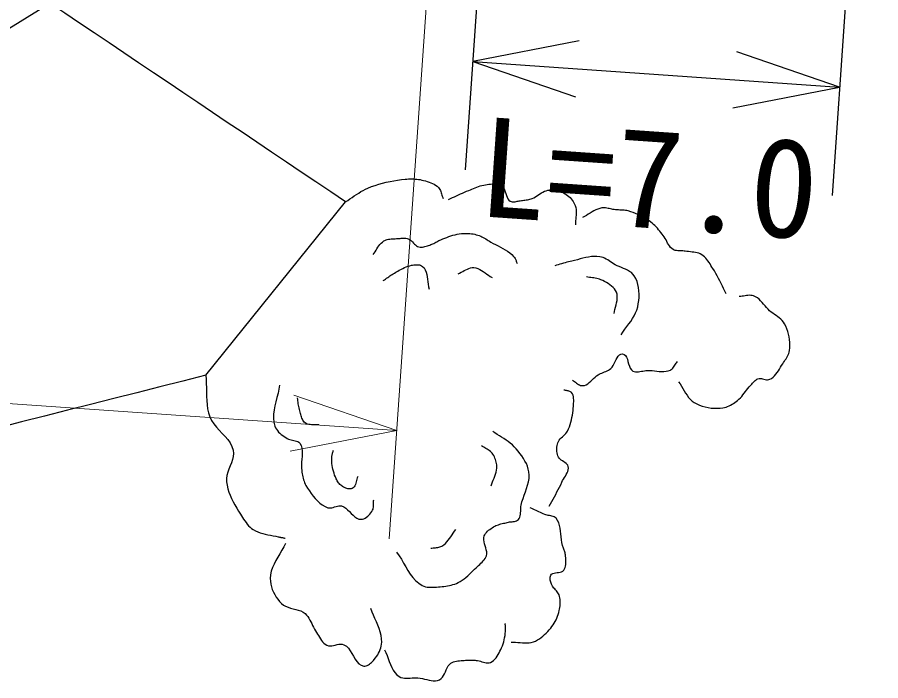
# Model space of a CAD drawing. Units: millimetres, scale not verified. Extents: x 40000 to 680000, y 20000 to 380000.
# Drawn here: x 374358 to 390254, y 248119 to 260342 of the extents above; entities that cross this region are included whole.
import ezdxf
from ezdxf.enums import TextEntityAlignment as Align

# ---------------------------------------------------------------- set-up
doc = ezdxf.new("R2010")
doc.units = ezdxf.units.MM
doc.header["$LTSCALE"] = 1000
for name, color, linetype, lineweight in [('S-BGD', 7, 'Continuous', 25), ('S-STR-HTXT', 7, 'Continuous', 13), ('S-STR-STRC', 7, 'Continuous', 25)]:
    doc.layers.add(name, color=color, linetype=linetype, lineweight=lineweight)
doc.styles.add('@ＭＳ ゴシック', font='')
doc.styles.get('@ＭＳ ゴシック').set_extended_font_data('@MS Gothic')

msp = doc.modelspace()

# ---------------------------------------------------------------- linework, layer by layer
at = {"layer": 'S-BGD'}
for p, q in [((390254, 269919), (389358, 257059)), ((383376, 268622), (382603, 257529)), ((370602, 257914), (374959, 260601)), ((377829, 253747), (380401, 256941))]:
    msp.add_line(p, q, dxfattribs=at)
for points in [[(380401, 256941), (380129, 257124), (379857, 257307), (379585, 257490), (379313, 257673), (379041, 257856), (378768, 258039), (378496, 258222), (378224, 258405), (377952, 258588), (377680, 258771), (377408, 258954), (377136, 259137), (376864, 259320), (376592, 259503), (376320, 259686), (376047, 259869), (375775, 260052), (375503, 260235), (375231, 260418), (374959, 260601)], [(380401, 256941), (380442, 256967), (380482, 256994), (380523, 257022), (380563, 257049), (380603, 257077), (380643, 257104), (380685, 257129), (380726, 257153), (380769, 257175), (380813, 257195), (380879, 257221), (380946, 257245), (381013, 257266), (381081, 257286), (381150, 257303), (381220, 257318), (381289, 257331), (381359, 257343), (381430, 257352), (381500, 257359), (381531, 257362), (381561, 257363), (381592, 257364), (381623, 257365), (381654, 257364), (381685, 257362), (381716, 257359), (381746, 257355), (381777, 257350), (381807, 257343), (381839, 257335), (381873, 257327), (381906, 257317), (381938, 257306), (381971, 257294), (382002, 257281), (382032, 257265), (382060, 257248), (382087, 257228), (382112, 257206), (382126, 257189), (382138, 257171), (382148, 257151), (382156, 257131), (382163, 257110), (382170, 257088), (382176, 257066), (382183, 257045), (382190, 257023), (382198, 257003)], [(382298, 256985), (382335, 257002), (382372, 257019), (382409, 257036), (382446, 257053), (382483, 257070), (382520, 257087), (382557, 257104), (382594, 257120), (382631, 257136), (382669, 257151), (382699, 257163), (382729, 257176), (382759, 257189), (382790, 257201), (382820, 257213), (382851, 257225), (382882, 257235), (382913, 257244), (382945, 257251), (382977, 257257), (383007, 257261), (383037, 257265), (383068, 257269), (383099, 257271), (383130, 257272), (383160, 257271), (383190, 257268), (383219, 257262), (383246, 257252), (383272, 257239), (383297, 257218), (383315, 257192), (383330, 257161), (383342, 257128), (383352, 257094), (383363, 257060), (383375, 257027), (383390, 256997), (383409, 256972), (383434, 256953), (383451, 256946), (383468, 256942), (383485, 256941), (383504, 256942), (383522, 256944), (383541, 256948), (383560, 256952), (383578, 256956), (383597, 256959), (383615, 256962), (383638, 256965), (383660, 256968), (383683, 256970), (383705, 256973), (383728, 256977), (383750, 256981), (383773, 256985), (383795, 256991), (383817, 256997), (383838, 257004), (383868, 257016), (383897, 257031), (383925, 257049), (383953, 257068), (383980, 257086), (384008, 257105), (384036, 257122), (384065, 257136), (384095, 257147), (384126, 257154), (384158, 257158), (384191, 257159), (384224, 257158), (384256, 257154), (384289, 257149), (384321, 257141), (384353, 257132), (384384, 257120), (384413, 257107), (384442, 257091), (384466, 257076), (384490, 257058), (384512, 257039), (384534, 257019), (384554, 256997), (384572, 256973), (384589, 256949), (384604, 256924), (384617, 256898), (384628, 256871), (384638, 256838), (384645, 256803), (384647, 256769), (384647, 256733), (384646, 256698), (384643, 256662), (384639, 256626), (384636, 256590), (384634, 256555), (384633, 256519)], [(387409, 255249), (387385, 255295), (387361, 255342), (387338, 255390), (387315, 255437), (387292, 255484), (387268, 255531), (387244, 255578), (387219, 255624), (387192, 255669), (387164, 255714), (387146, 255741), (387129, 255769), (387111, 255798), (387093, 255826), (387074, 255853), (387054, 255879), (387033, 255904), (387010, 255928), (386986, 255949), (386959, 255967), (386932, 255982), (386904, 255993), (386874, 256002), (386844, 256008), (386812, 256013), (386781, 256017), (386749, 256020), (386718, 256024), (386686, 256027), (386655, 256032), (386633, 256035), (386610, 256037), (386586, 256037), (386563, 256037), (386539, 256038), (386516, 256039), (386494, 256042), (386472, 256046), (386451, 256053), (386431, 256063), (386406, 256082), (386384, 256103), (386365, 256128), (386347, 256154), (386331, 256182), (386316, 256211), (386301, 256240), (386285, 256268), (386268, 256296), (386249, 256321), (386228, 256348), (386207, 256374), (386186, 256401), (386164, 256428), (386142, 256454), (386120, 256479), (386097, 256504), (386072, 256527), (386047, 256549), (386021, 256570), (385983, 256597), (385945, 256623), (385905, 256647), (385864, 256670), (385823, 256691), (385781, 256710), (385738, 256728), (385695, 256745), (385651, 256760), (385607, 256773), (385581, 256779), (385556, 256784), (385530, 256787), (385504, 256789), (385478, 256790), (385451, 256791), (385425, 256792), (385399, 256794), (385373, 256795), (385347, 256798), (385324, 256801), (385302, 256805), (385279, 256811), (385257, 256816), (385234, 256821), (385212, 256826), (385189, 256829), (385167, 256831), (385145, 256831), (385122, 256829), (385084, 256820), (385046, 256808), (385010, 256793), (384975, 256775), (384940, 256755), (384905, 256734), (384871, 256713), (384836, 256692), (384801, 256672), (384766, 256653)], [(380909, 255969), (380927, 255995), (380945, 256022), (380963, 256050), (380980, 256078), (380997, 256105), (381015, 256132), (381035, 256157), (381056, 256180), (381079, 256201), (381105, 256220), (381125, 256231), (381147, 256239), (381170, 256246), (381194, 256251), (381218, 256254), (381242, 256257), (381266, 256258), (381291, 256260), (381315, 256261), (381339, 256263), (381360, 256265), (381382, 256267), (381404, 256269), (381426, 256271), (381448, 256273), (381469, 256273), (381491, 256272), (381512, 256270), (381533, 256266), (381553, 256260), (381576, 256250), (381596, 256236), (381616, 256220), (381634, 256202), (381652, 256183), (381670, 256164), (381689, 256147), (381708, 256132), (381729, 256120), (381752, 256112), (381774, 256108), (381796, 256107), (381819, 256108), (381841, 256112), (381863, 256117), (381886, 256123), (381908, 256130), (381930, 256138), (381951, 256145), (381973, 256153), (381992, 256160), (382011, 256168), (382029, 256177), (382047, 256187), (382065, 256197), (382083, 256207), (382100, 256217), (382118, 256227), (382137, 256236), (382156, 256244), (382192, 256258), (382229, 256273), (382267, 256287), (382304, 256301), (382342, 256313), (382379, 256325), (382418, 256336), (382456, 256345), (382495, 256352), (382534, 256357), (382565, 256359), (382595, 256360), (382626, 256360), (382657, 256359), (382688, 256357), (382719, 256353), (382749, 256349), (382779, 256343), (382809, 256336), (382839, 256328), (382864, 256319), (382889, 256309), (382913, 256297), (382937, 256285), (382961, 256271), (382984, 256257), (383007, 256243), (383030, 256229), (383053, 256214), (383077, 256201), (383120, 256176), (383164, 256153), (383209, 256130), (383254, 256107), (383298, 256083), (383342, 256058), (383383, 256031), (383424, 256003), (383461, 255971), (383496, 255936), (383506, 255925), (383514, 255913), (383521, 255900), (383528, 255887), (383534, 255874), (383540, 255860), (383545, 255847), (383551, 255833), (383557, 255819), (383563, 255806)], [(385476, 254492), (385508, 254543), (385543, 254593), (385579, 254642), (385615, 254691), (385651, 254740), (385684, 254790), (385715, 254841), (385742, 254894), (385764, 254948), (385780, 255005), (385791, 255063), (385799, 255122), (385804, 255181), (385806, 255242), (385803, 255302), (385796, 255361), (385784, 255419), (385768, 255475), (385745, 255528), (385717, 255578), (385692, 255610), (385663, 255637), (385631, 255661), (385595, 255681), (385558, 255699), (385519, 255716), (385479, 255732), (385440, 255748), (385402, 255765), (385365, 255784), (385337, 255800), (385310, 255817), (385282, 255835), (385255, 255853), (385227, 255870), (385199, 255887), (385171, 255901), (385142, 255914), (385112, 255924), (385081, 255931), (385029, 255936), (384978, 255937), (384927, 255933), (384875, 255925), (384824, 255915), (384772, 255902), (384721, 255889), (384670, 255875), (384619, 255862), (384568, 255850), (384536, 255843), (384505, 255835), (384474, 255827), (384443, 255818), (384411, 255809), (384380, 255800), (384349, 255791), (384318, 255781), (384287, 255772), (384256, 255763)], [(381097, 255491), (381117, 255505), (381137, 255519), (381157, 255533), (381177, 255547), (381197, 255562), (381217, 255576), (381238, 255590), (381258, 255603), (381279, 255616), (381300, 255628), (381330, 255646), (381361, 255663), (381391, 255681), (381422, 255698), (381453, 255714), (381484, 255730), (381516, 255743), (381549, 255755), (381582, 255765), (381615, 255772), (381636, 255776), (381657, 255779), (381679, 255781), (381701, 255783), (381723, 255783), (381744, 255782), (381764, 255779), (381784, 255773), (381802, 255764), (381819, 255753), (381848, 255723), (381870, 255687), (381887, 255648), (381898, 255605), (381906, 255561), (381912, 255515), (381917, 255468), (381922, 255422), (381929, 255377), (381940, 255333)], [(382472, 255618), (382501, 255630), (382530, 255644), (382558, 255659), (382587, 255675), (382616, 255690), (382645, 255704), (382674, 255715), (382704, 255724), (382734, 255729), (382765, 255729), (382802, 255724), (382837, 255713), (382871, 255698), (382904, 255679), (382937, 255658), (382969, 255636), (383001, 255612), (383033, 255590), (383065, 255568), (383098, 255548)], [(385347, 254882), (385353, 254922), (385361, 254961), (385371, 255002), (385382, 255042), (385391, 255082), (385399, 255122), (385404, 255161), (385404, 255200), (385399, 255238), (385388, 255275), (385372, 255307), (385351, 255337), (385327, 255365), (385299, 255391), (385269, 255414), (385238, 255436), (385204, 255455), (385170, 255474), (385136, 255491), (385102, 255507), (385077, 255517), (385052, 255525), (385026, 255532), (384999, 255536), (384972, 255540), (384945, 255543), (384917, 255546), (384890, 255549), (384863, 255553), (384836, 255557)], [(386531, 253627), (386559, 253588), (386585, 253546), (386610, 253504), (386635, 253461), (386661, 253419), (386688, 253378), (386716, 253340), (386748, 253304), (386782, 253271), (386821, 253244), (386868, 253218), (386917, 253195), (386969, 253177), (387022, 253162), (387076, 253151), (387131, 253143), (387186, 253139), (387241, 253139), (387295, 253141), (387349, 253147), (387378, 253153), (387407, 253161), (387435, 253171), (387463, 253183), (387490, 253197), (387516, 253212), (387542, 253229), (387567, 253246), (387592, 253264), (387616, 253282), (387644, 253306), (387670, 253331), (387694, 253358), (387717, 253386), (387740, 253415), (387762, 253445), (387785, 253474), (387808, 253503), (387831, 253531), (387856, 253558), (387869, 253571), (387881, 253585), (387893, 253599), (387906, 253613), (387918, 253627), (387931, 253640), (387945, 253652), (387960, 253663), (387975, 253673), (387991, 253680), (388013, 253685), (388034, 253686), (388057, 253684), (388079, 253679), (388102, 253674), (388125, 253669), (388148, 253665), (388170, 253664), (388191, 253666), (388212, 253672), (388244, 253690), (388273, 253712), (388300, 253737), (388325, 253765), (388348, 253796), (388369, 253828), (388390, 253861), (388410, 253895), (388430, 253928), (388450, 253959), (388465, 253982), (388481, 254005), (388497, 254028), (388512, 254051), (388526, 254075), (388540, 254099), (388552, 254124), (388562, 254149), (388570, 254175), (388575, 254201), (388581, 254251), (388583, 254302), (388582, 254353), (388577, 254405), (388570, 254456), (388559, 254506), (388544, 254555), (388527, 254604), (388507, 254650), (388483, 254695), (388464, 254725), (388440, 254753), (388414, 254778), (388386, 254802), (388357, 254824), (388327, 254846), (388296, 254867), (388266, 254889), (388236, 254912), (388208, 254935), (388179, 254963), (388151, 254994), (388124, 255025), (388098, 255057), (388071, 255088), (388043, 255118), (388014, 255146), (387983, 255171), (387950, 255192), (387914, 255209), (387889, 255216), (387863, 255219), (387837, 255220), (387810, 255219), (387784, 255215), (387757, 255211), (387730, 255206), (387703, 255202), (387676, 255198), (387649, 255196)], [(384582, 253654), (384600, 253643), (384619, 253631), (384637, 253618), (384655, 253604), (384673, 253591), (384691, 253579), (384710, 253569), (384729, 253561), (384749, 253556), (384770, 253556), (384803, 253561), (384833, 253573), (384862, 253591), (384889, 253612), (384916, 253635), (384942, 253661), (384967, 253686), (384994, 253711), (385021, 253734), (385049, 253753), (385072, 253766), (385096, 253777), (385120, 253788), (385144, 253798), (385169, 253808), (385193, 253818), (385217, 253829), (385240, 253841), (385262, 253854), (385283, 253870), (385308, 253895), (385329, 253926), (385348, 253962), (385365, 253999), (385382, 254035), (385400, 254069), (385419, 254099), (385442, 254122), (385468, 254137), (385500, 254141), (385532, 254131), (385557, 254110), (385575, 254080), (385590, 254043), (385601, 254001), (385613, 253958), (385626, 253917), (385642, 253878), (385664, 253847), (385692, 253824), (385716, 253814), (385741, 253809), (385767, 253808), (385794, 253810), (385821, 253814), (385848, 253819), (385876, 253825), (385903, 253830), (385931, 253835), (385957, 253837), (386000, 253836), (386044, 253833), (386087, 253828), (386131, 253823), (386175, 253818), (386218, 253815), (386261, 253815), (386302, 253819), (386343, 253828), (386382, 253843), (386399, 253853), (386414, 253865), (386428, 253880), (386441, 253896), (386453, 253913), (386464, 253931), (386475, 253949), (386486, 253967), (386498, 253984), (386510, 254000)], [(377829, 253747), (377405, 253639), (376981, 253532), (376557, 253424), (376133, 253317), (375709, 253209), (375285, 253102), (374861, 252994), (374437, 252886), (374014, 252779)], [(377829, 253747), (377835, 253669), (377837, 253592), (377839, 253513), (377840, 253435), (377841, 253357), (377845, 253280), (377852, 253203), (377863, 253127), (377879, 253052), (377902, 252979), (377934, 252912), (377975, 252849), (378024, 252790), (378077, 252733), (378131, 252676), (378184, 252620), (378234, 252562), (378276, 252501), (378310, 252436), (378332, 252366), (378338, 252308), (378333, 252250), (378319, 252192), (378300, 252134), (378278, 252076), (378255, 252018), (378235, 251960), (378218, 251902), (378209, 251843), (378209, 251784), (378219, 251720), (378233, 251657), (378253, 251595), (378276, 251535), (378303, 251475), (378333, 251416), (378365, 251358), (378398, 251300), (378432, 251244), (378466, 251188), (378485, 251156), (378505, 251125), (378525, 251093), (378547, 251062), (378569, 251032), (378592, 251003), (378617, 250975), (378643, 250949), (378671, 250925), (378701, 250904), (378742, 250880), (378785, 250860), (378830, 250843), (378877, 250830), (378924, 250818), (378972, 250808), (379020, 250799), (379068, 250791), (379116, 250781), (379163, 250771), (379176, 250768), (379188, 250765), (379201, 250762), (379213, 250760), (379226, 250757), (379239, 250755), (379251, 250753), (379264, 250750), (379277, 250748), (379289, 250745)], [(379187, 253567), (379175, 253491), (379158, 253414), (379139, 253337), (379119, 253260), (379101, 253183), (379085, 253107), (379076, 253031), (379073, 252956), (379080, 252882), (379099, 252809), (379112, 252779), (379128, 252752), (379147, 252726), (379168, 252701), (379192, 252678), (379218, 252657), (379244, 252636), (379272, 252617), (379300, 252598), (379327, 252580), (379349, 252569), (379373, 252561), (379398, 252555), (379423, 252550), (379449, 252545), (379475, 252540), (379499, 252533), (379521, 252524), (379540, 252512), (379557, 252494), (379582, 252452), (379597, 252406), (379604, 252357), (379605, 252306), (379602, 252253), (379597, 252199), (379592, 252145), (379588, 252092), (379588, 252039), (379594, 251988), (379599, 251960), (379604, 251932), (379609, 251904), (379615, 251876), (379622, 251848), (379629, 251821), (379638, 251794), (379648, 251768), (379659, 251742), (379673, 251717), (379703, 251667), (379735, 251617), (379768, 251568), (379805, 251519), (379843, 251474), (379884, 251431), (379928, 251392), (379974, 251358), (380024, 251330), (380077, 251307), (380101, 251302), (380126, 251302), (380151, 251306), (380176, 251312), (380201, 251321), (380227, 251329), (380252, 251336), (380278, 251341), (380303, 251343), (380328, 251340), (380368, 251324), (380405, 251300), (380440, 251270), (380473, 251236), (380506, 251201), (380539, 251168), (380572, 251137), (380608, 251113), (380646, 251097), (380687, 251093), (380714, 251096), (380740, 251104), (380764, 251115), (380788, 251130), (380810, 251148), (380831, 251168), (380851, 251190), (380868, 251213), (380885, 251236), (380899, 251260), (380907, 251277), (380912, 251295), (380916, 251314), (380918, 251333), (380918, 251352), (380919, 251372), (380918, 251391), (380918, 251411), (380919, 251431), (380920, 251450)], [(384150, 251332), (384174, 251377), (384198, 251421), (384222, 251465), (384246, 251509), (384270, 251553), (384293, 251597), (384317, 251642), (384340, 251686), (384362, 251731), (384384, 251777), (384398, 251805), (384415, 251833), (384432, 251861), (384450, 251890), (384466, 251918), (384481, 251947), (384493, 251976), (384500, 252005), (384503, 252035), (384500, 252065), (384492, 252088), (384478, 252107), (384460, 252124), (384440, 252140), (384417, 252154), (384394, 252169), (384372, 252184), (384352, 252200), (384335, 252218), (384322, 252239), (384312, 252264), (384304, 252289), (384298, 252316), (384294, 252343), (384292, 252370), (384291, 252398), (384293, 252425), (384296, 252452), (384302, 252478), (384309, 252504), (384320, 252529), (384335, 252552), (384353, 252574), (384373, 252594), (384394, 252614), (384415, 252633), (384436, 252653), (384456, 252674), (384474, 252696), (384488, 252719), (384506, 252759), (384523, 252799), (384537, 252840), (384550, 252882), (384561, 252924), (384570, 252967), (384577, 253010), (384584, 253053), (384589, 253096), (384592, 253140), (384595, 253169), (384598, 253199), (384600, 253230), (384602, 253260), (384603, 253291), (384601, 253321), (384597, 253349), (384590, 253377), (384579, 253402), (384563, 253426), (384553, 253436), (384541, 253444), (384528, 253450), (384513, 253455), (384498, 253458), (384483, 253461), (384467, 253463), (384451, 253465), (384436, 253469), (384421, 253473)], [(379908, 252831), (379883, 252834), (379857, 252835), (379830, 252835), (379804, 252836), (379777, 252836), (379751, 252838), (379726, 252842), (379702, 252848), (379679, 252857), (379658, 252870), (379642, 252884), (379628, 252900), (379617, 252918), (379607, 252938), (379598, 252959), (379591, 252980), (379584, 253002), (379577, 253024), (379571, 253045), (379565, 253067), (379557, 253092), (379551, 253118), (379545, 253144), (379540, 253170), (379536, 253196), (379532, 253223), (379529, 253249), (379525, 253276), (379521, 253302), (379516, 253329)], [(381342, 250487), (381387, 250423), (381429, 250356), (381470, 250288), (381510, 250218), (381551, 250150), (381594, 250084), (381640, 250022), (381691, 249966), (381748, 249916), (381812, 249875), (381842, 249861), (381874, 249852), (381906, 249845), (381939, 249841), (381973, 249840), (382008, 249841), (382042, 249843), (382077, 249845), (382111, 249848), (382144, 249851), (382178, 249854), (382212, 249858), (382246, 249862), (382279, 249867), (382313, 249873), (382346, 249881), (382379, 249890), (382411, 249900), (382442, 249912), (382473, 249926), (382511, 249947), (382547, 249970), (382583, 249995), (382617, 250022), (382650, 250050), (382682, 250080), (382714, 250110), (382745, 250141), (382776, 250172), (382807, 250202), (382828, 250223), (382850, 250242), (382872, 250262), (382894, 250283), (382915, 250303), (382936, 250325), (382954, 250347), (382970, 250371), (382984, 250396), (382994, 250423), (383001, 250458), (383000, 250494), (382993, 250531), (382983, 250568), (382972, 250605), (382961, 250643), (382951, 250679), (382946, 250716), (382947, 250751), (382955, 250786), (382966, 250810), (382980, 250832), (382996, 250853), (383015, 250872), (383036, 250890), (383057, 250907), (383080, 250923), (383103, 250938), (383127, 250952), (383150, 250965), (383171, 250976), (383193, 250986), (383216, 250994), (383239, 251001), (383262, 251007), (383285, 251013), (383309, 251019), (383333, 251024), (383356, 251030), (383379, 251036), (383400, 251041), (383422, 251044), (383444, 251046), (383467, 251048), (383489, 251050), (383510, 251053), (383531, 251058), (383550, 251065), (383568, 251075), (383584, 251088), (383600, 251109), (383611, 251133), (383618, 251158), (383623, 251185), (383625, 251213), (383626, 251242), (383627, 251271), (383628, 251299), (383630, 251327), (383634, 251355), (383649, 251416), (383669, 251477), (383690, 251538), (383712, 251599), (383734, 251659), (383753, 251720), (383768, 251781), (383779, 251843), (383782, 251904), (383777, 251966), (383766, 252018), (383750, 252069), (383730, 252119), (383705, 252167), (383677, 252214), (383646, 252260), (383613, 252304), (383578, 252347), (383542, 252389), (383506, 252429), (383472, 252464), (383435, 252495), (383397, 252525), (383358, 252553), (383317, 252580), (383275, 252606), (383234, 252632), (383192, 252658), (383151, 252685), (383111, 252712)], [(383083, 251709), (383095, 251745), (383108, 251781), (383122, 251816), (383136, 251852), (383150, 251888), (383163, 251924), (383173, 251960), (383181, 251996), (383186, 252033), (383187, 252070), (383186, 252096), (383182, 252122), (383177, 252147), (383170, 252172), (383162, 252197), (383152, 252222), (383141, 252245), (383129, 252268), (383115, 252290), (383100, 252311), (383084, 252329), (383067, 252345), (383048, 252359), (383029, 252372), (383008, 252385), (382987, 252397), (382966, 252409), (382945, 252420), (382924, 252433), (382904, 252446)], [(380627, 251880), (380617, 251857), (380610, 251833), (380603, 251807), (380597, 251782), (380590, 251756), (380582, 251732), (380572, 251710), (380560, 251690), (380544, 251674), (380525, 251661), (380506, 251655), (380486, 251652), (380466, 251652), (380446, 251656), (380425, 251661), (380405, 251669), (380385, 251678), (380366, 251688), (380347, 251700), (380330, 251711), (380314, 251723), (380299, 251737), (380285, 251751), (380273, 251767), (380261, 251784), (380250, 251801), (380240, 251819), (380231, 251838), (380222, 251856), (380214, 251875), (380200, 251909), (380189, 251943), (380178, 251979), (380169, 252014), (380162, 252050), (380156, 252087), (380151, 252123), (380149, 252160), (380147, 252197), (380147, 252233), (380148, 252247), (380150, 252261), (380153, 252274), (380156, 252288), (380160, 252301), (380164, 252314), (380168, 252328), (380172, 252341), (380176, 252354), (380179, 252368)], [(383448, 248832), (383489, 248831), (383531, 248829), (383573, 248825), (383615, 248821), (383657, 248817), (383699, 248815), (383740, 248815), (383781, 248818), (383821, 248825), (383860, 248836), (383898, 248851), (383934, 248870), (383969, 248891), (384003, 248914), (384035, 248940), (384066, 248968), (384096, 248997), (384124, 249027), (384152, 249058), (384178, 249089), (384200, 249118), (384221, 249147), (384240, 249178), (384259, 249209), (384276, 249241), (384291, 249274), (384305, 249307), (384318, 249341), (384328, 249376), (384337, 249411), (384343, 249439), (384347, 249468), (384351, 249498), (384353, 249527), (384354, 249557), (384353, 249586), (384350, 249616), (384346, 249645), (384340, 249673), (384332, 249701), (384323, 249722), (384311, 249741), (384298, 249759), (384283, 249776), (384267, 249793), (384252, 249810), (384236, 249827), (384222, 249844), (384210, 249863), (384200, 249883), (384194, 249901), (384187, 249918), (384181, 249937), (384175, 249956), (384170, 249974), (384167, 249993), (384166, 250011), (384168, 250029), (384172, 250046), (384180, 250062), (384195, 250080), (384216, 250093), (384240, 250101), (384267, 250107), (384295, 250110), (384324, 250114), (384351, 250119), (384377, 250126), (384399, 250138), (384417, 250155), (384433, 250178), (384444, 250204), (384452, 250232), (384457, 250260), (384459, 250290), (384459, 250320), (384458, 250351), (384456, 250381), (384453, 250411), (384450, 250440), (384447, 250458), (384443, 250475), (384438, 250493), (384432, 250510), (384425, 250527), (384418, 250544), (384411, 250560), (384405, 250577), (384399, 250595), (384393, 250612), (384382, 250663), (384374, 250715), (384369, 250769), (384365, 250823), (384360, 250876), (384354, 250929), (384343, 250980), (384328, 251028), (384306, 251072), (384276, 251113), (384260, 251127), (384242, 251138), (384222, 251147), (384201, 251153), (384179, 251158), (384157, 251162), (384134, 251166), (384111, 251171), (384089, 251176), (384068, 251183), (384041, 251194), (384015, 251206), (383988, 251218), (383961, 251230), (383935, 251242), (383909, 251255), (383882, 251267), (383856, 251280), (383829, 251292), (383803, 251304)], [(381970, 250561), (381991, 250564), (382012, 250566), (382034, 250568), (382055, 250569), (382077, 250571), (382098, 250574), (382118, 250578), (382139, 250583), (382158, 250590), (382177, 250599), (382210, 250621), (382239, 250646), (382267, 250675), (382292, 250706), (382316, 250738), (382340, 250772), (382362, 250806), (382385, 250839), (382409, 250872), (382434, 250903)], [(379295, 250649), (379264, 250585), (379230, 250522), (379193, 250459), (379155, 250396), (379119, 250333), (379085, 250269), (379056, 250205), (379034, 250139), (379019, 250071), (379014, 250002), (379017, 249951), (379025, 249901), (379037, 249851), (379053, 249801), (379073, 249753), (379097, 249706), (379124, 249661), (379154, 249619), (379186, 249579), (379221, 249542), (379257, 249513), (379298, 249490), (379342, 249472), (379389, 249458), (379436, 249446), (379484, 249434), (379531, 249421), (379576, 249404), (379619, 249383), (379657, 249356), (379683, 249330), (379706, 249301), (379726, 249271), (379745, 249238), (379762, 249205), (379778, 249171), (379794, 249137), (379811, 249103), (379829, 249070), (379849, 249039), (379868, 249010), (379885, 248980), (379903, 248950), (379920, 248919), (379939, 248889), (379958, 248861), (379979, 248834), (380002, 248811), (380028, 248790), (380056, 248774), (380086, 248764), (380116, 248761), (380148, 248764), (380180, 248769), (380213, 248777), (380246, 248785), (380278, 248791), (380310, 248794), (380341, 248792), (380371, 248783), (380416, 248756), (380455, 248718), (380489, 248672), (380519, 248622), (380548, 248569), (380578, 248518), (380610, 248472), (380645, 248433), (380686, 248404), (380735, 248389), (380758, 248389), (380780, 248392), (380802, 248400), (380823, 248411), (380843, 248424), (380863, 248440), (380881, 248457), (380899, 248475), (380916, 248493), (380931, 248511), (380953, 248538), (380974, 248566), (380993, 248596), (381010, 248627), (381025, 248659), (381039, 248692), (381050, 248725), (381058, 248759), (381064, 248793), (381067, 248828), (381066, 248892), (381056, 248955), (381041, 249018), (381020, 249080), (380996, 249141), (380969, 249202), (380942, 249263), (380914, 249324), (380889, 249385), (380867, 249447)], [(381117, 248691), (381142, 248640), (381165, 248586), (381186, 248530), (381207, 248474), (381228, 248419), (381252, 248366), (381279, 248316), (381310, 248270), (381347, 248229), (381391, 248195), (381421, 248180), (381453, 248170), (381487, 248165), (381521, 248164), (381557, 248165), (381593, 248168), (381629, 248171), (381665, 248174), (381700, 248175), (381735, 248174), (381775, 248169), (381816, 248161), (381856, 248151), (381897, 248141), (381938, 248131), (381978, 248124), (382017, 248119), (382056, 248119), (382094, 248125), (382131, 248138), (382161, 248158), (382186, 248184), (382206, 248215), (382223, 248249), (382239, 248286), (382255, 248323), (382271, 248358), (382290, 248392), (382313, 248421), (382341, 248444), (382365, 248458), (382390, 248468), (382416, 248476), (382443, 248481), (382471, 248485), (382499, 248488), (382527, 248490), (382556, 248491), (382584, 248493), (382611, 248495), (382631, 248496), (382650, 248497), (382670, 248498), (382689, 248498), (382709, 248498), (382728, 248498), (382748, 248498), (382767, 248497), (382786, 248496), (382806, 248494), (382832, 248491), (382859, 248485), (382886, 248477), (382913, 248469), (382939, 248461), (382966, 248454), (382992, 248450), (383018, 248448), (383043, 248451), (383068, 248458), (383098, 248473), (383125, 248493), (383149, 248516), (383172, 248542), (383192, 248570), (383211, 248600), (383228, 248632), (383244, 248664), (383259, 248696), (383273, 248727), (383288, 248763), (383301, 248799), (383313, 248836), (383322, 248874), (383330, 248912), (383337, 248950), (383342, 248989), (383345, 249028), (383348, 249067), (383349, 249105), (383348, 249113), (383348, 249120), (383347, 249127), (383345, 249134), (383344, 249141), (383342, 249148), (383340, 249155), (383338, 249162), (383337, 249169), (383335, 249176)]]:
    msp.add_lwpolyline(points, dxfattribs=at)
at = {"layer": 'S-STR-HTXT'}
for p, q in [((382846, 274301), (381204, 250733)), ((274291, 260188), (381343, 252728)), ((381343, 252728), (379451, 253379)), ((379379, 252346), (381343, 252728))]:
    msp.add_line(p, q, dxfattribs=at)
at = {"layer": 'S-STR-STRC'}
for p, q in [((384705, 259907), (382742, 259525)), ((389497, 259054), (387606, 259705)), ((382742, 259525), (389497, 259054)), ((382742, 259525), (384633, 258874)), ((387534, 258672), (389497, 259054))]:
    msp.add_line(p, q, dxfattribs=at)

# ---------------------------------------------------------------- texts
at = {"layer": 'S-STR-STRC', "style": '@ＭＳ ゴシック'}
msp.add_text('L=7.0', height=1833, rotation=356.014, dxfattribs=at).set_placement((386050, 258292), align=Align.TOP_CENTER)

doc.saveas('drawing.dxf')
